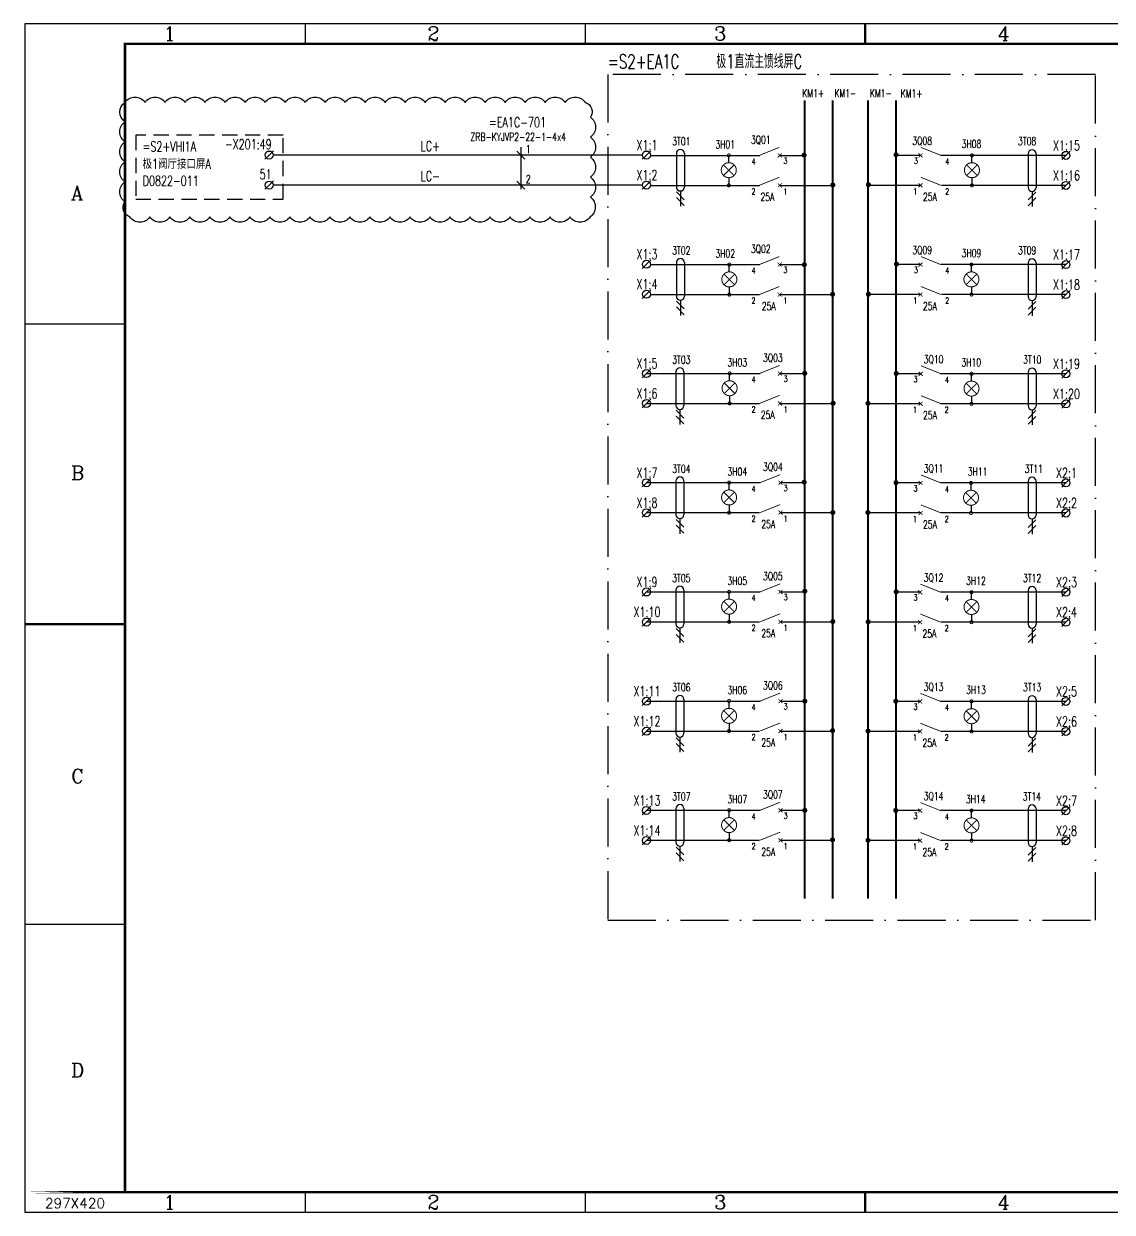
# Model space of a CAD drawing. Header units: millimetres. Extents: x 0 to 420, y 0 to 297.
# Drawn here: x -0.3 to 271.7, y 0 to 297 of the extents above; entities that cross this region are included whole.
import ezdxf
from ezdxf.enums import TextEntityAlignment as Align

# ---------------------------------------------------------------- set-up
doc = ezdxf.new("R2010")
doc.units = ezdxf.units.MM
doc.linetypes.add('ACAD_ISO10W100', pattern=[18, 12, -3, 0, -3])
doc.linetypes.add('DASHED', pattern=[19.05, 12.7, -6.35])
doc.layers.add('GPDRAW', color=1, linetype='Continuous')
doc.styles.add('ECL', font='SIMFANG_2312.TTF', dxfattribs={"width": 0.7, "height": 3})
doc.styles.add('elec', font='simplex.shx', dxfattribs={"width": 0.7, "bigfont": 'hztxta.shx'})
doc.styles.add('GPDRAW', font='txt.shx', dxfattribs={"height": 2.5, "bigfont": 'hzfs.shx'})
doc.styles.add('ROMANC', font='romanc')
doc.styles.add('ROMAND', font='romans.shx', dxfattribs={"width": 0.8, "bigfont": 'hzfs.shx'})
doc.styles.get("Standard").update_dxf_attribs({"font": 'romans.shx', "bigfont": 'hzdx1.shx'})

# ---------------------------------------------------------------- blocks, each defined once
blk = doc.blocks.new('A$C26A805F6')
at = {"const_width": 0.2, "elevation": -1}
for points in [[(0.07, 1.07), (1.07, 0.07)], [(1.07, 1.07), (0.07, 0.07)]]:
    blk.add_lwpolyline(points, dxfattribs=at)
blk = doc.blocks.new('H1')
at = {"const_width": 0.25}
blk.add_lwpolyline([(-1.875, 0, 1), (1.875, 0, 1)], format="xyb", close=True, dxfattribs=at)
for points in [[(1.25, 1.25), (-1.25, -1.25)], [(-1.25, 1.25), (1.25, -1.25)]]:
    blk.add_lwpolyline(points, dxfattribs=at)
blk = doc.blocks.new('A$C56697011')
at = {"const_width": 0.625, "elevation": -1}
blk.add_lwpolyline([(0.31, 0.63, 1), (0.94, 0.63, 1)], format="xyb", close=True, dxfattribs=at)
blk = doc.blocks.new('*U14', base_point=(164.12, 264.34))
at = {"linetype": 'ACAD_ISO10W100'}
blk.add_lwpolyline([(164.12, 264.34), (164.12, 52.93), (285.94, 52.93), (285.94, 264.34)], close=True, dxfattribs=at)
at = {"style": 'elec', "width": 0.7}
for tag, p in [('EquCode', (164.12, 265.84)), ('EquDesCode', (164.12, 265.84)), ('DDCode', (214.12, 265.84)), ('EquName', (214.12, 265.84)), ('EquPlace', (214.12, 265.84))]:
    blk.add_attdef(tag, p, '', height=3.5, dxfattribs=at)
blk = doc.blocks.new('tmInLR')
at = {"color": 0}
for q in [(1.06, 1.06), (-1.06, -1.06)]:
    blk.add_line((0, 0), q, dxfattribs=at)
blk.add_circle((0, 0), 1, dxfattribs=at)
at = {"color": 0, "style": 'elec', "width": 0.7}
blk.add_text('1.5', height=0.000667, dxfattribs=at).set_placement((0.71, 0.71))
at = {"color": 0, "style": 'elec', "width": 0.7, "flags": 1}
for tag, p in [('DESC', (0.07, 4.37)), ('TERNO', (0.13, 1.25))]:
    blk.add_attdef(tag, text='', height=2.5, dxfattribs=at).set_placement(p, align=Align.CENTER)
at = {"color": 0, "style": 'elec', "width": 0.7}
blk.add_attdef('NO', text='', height=2.5, dxfattribs=at).set_placement((0.13, 1.25), align=Align.CENTER)
blk = doc.blocks.new('*U51')
at = {"color": 7, "linetype": 'DASHED', "ltscale": 0.3}
blk.add_lwpolyline([(0, 0), (0, -16), (36.84, -16), (36.84, 0), (0, 0)], dxfattribs=at)
at = {"color": 7, "style": 'elec', "width": 0.7}
for tag, p in [('EQUCODE', (1.73, -4.11)), ('EQUNAME', (1.73, -8.46)), ('DWGNO0', (1.73, -12.7))]:
    blk.add_attdef(tag, p, '', height=2.5, dxfattribs=at)
blk = doc.blocks.new('*U52', base_point=(154.32, 256.7))
blk.add_lwpolyline([(154.32, 256.7), (154.32, 256.7), (154.32, 256.7), (62.03, 256.7)])
at = {"style": 'elec', "width": 0.7}
for tag, p in [('WireSerial', (32.7, 257.7)), ('WireDescription', (65.7, 257.7)), ('ToOtherEqu', (89.7, 257.7)), ('IsDesignWire', (107.7, 257.7)), ('LoopCode', (105.7, 257.7)), ('InOut', (107.7, 257.7))]:
    blk.add_attdef(tag, text='', height=2.5, dxfattribs=at).set_placement(p, align=Align.RIGHT)
blk = doc.blocks.new('*U53', base_point=(154.32, 264.2))
blk.add_lwpolyline([(154.32, 264.2), (154.32, 264.2), (154.32, 264.2), (62.03, 264.2)])
at = {"style": 'elec', "width": 0.7}
for tag, p in [('WireSerial', (32.7, 265.2)), ('WireDescription', (65.7, 265.2)), ('ToOtherEqu', (89.7, 265.2)), ('IsDesignWire', (107.7, 265.2)), ('LoopCode', (105.7, 265.2)), ('InOut', (107.7, 265.2))]:
    blk.add_attdef(tag, text='', height=2.5, dxfattribs=at).set_placement(p, align=Align.RIGHT)
blk = doc.blocks.new('*U54')
at = {"color": 7}
blk.add_line((-1, 1), (1, -1), dxfattribs=at)
blk = doc.blocks.new('*U55')
at = {"color": 7}
blk.add_line((0, 2), (0, -8.5), dxfattribs=at)
for p in [(0, 0), (0, -7.5)]:
    blk.add_blockref('*U54', p, dxfattribs=at)
at = {"color": 7, "style": 'elec', "width": 0.7}
for tag, height, p in [('WIRECODE', 2.5, (-0.84, 6.92)), ('WIRETYPE', 2, (-0.67, 3.53))]:
    blk.add_attdef(tag, text='', height=height, dxfattribs=at).set_placement(p, align=Align.CENTER)
for tag, p in [('WIRENO1', (1.24, 0.49)), ('WIRENO2', (1.24, -7.02))]:
    blk.add_attdef(tag, p, '', height=2, dxfattribs=at)
blk = doc.blocks.new('tmL')
at = {"color": 0}
for q in [(1.06, 1.06), (-1.06, -1.06)]:
    blk.add_line((0, 0), q, dxfattribs=at)
blk.add_circle((0, 0), 1, dxfattribs=at)
at = {"color": 0, "style": 'elec', "width": 0.7}
blk.add_text('1.5', height=0.000667, dxfattribs=at).set_placement((0.71, 0.71))
blk.add_attdef('ObjTerm.Name', text='', height=2.5, dxfattribs=at).set_placement((0.64, 1.44), align=Align.RIGHT)
at = {"color": 0, "style": 'elec', "width": 0.7, "flags": 1}
blk.add_attdef('TERNO', text='', height=2.5, dxfattribs=at).set_placement((0.64, 1.44), align=Align.RIGHT)
at = {"color": 0, "style": 'elec', "width": 0.7}
blk.add_attdef('ObjFile.DwgNo', text='', height=2.5, dxfattribs=at).set_placement((-1.73, -0.73), align=Align.BOTTOM_RIGHT)
blk = doc.blocks.new('XXDAFRAM-CH-HENG-A3')
at = {"color": 1}
for p, q in [((70, 297), (70, 292)), ((140, 297), (140, 292)), ((0, 222), (25, 222)), ((0, 72), (25, 72)), ((70, 5), (70, 0)), ((140, 5), (140, 0))]:
    blk.add_line(p, q, dxfattribs=at)
at = {"color": 1, "lineweight": 50}
for p, q in [((210, 297), (210, 292)), ((0, 147), (25, 147)), ((210, 5), (210, 0))]:
    blk.add_line(p, q, dxfattribs=at)
at = {"color": 1}
blk.add_lwpolyline([(0, 0), (420, 0), (420, 297), (0, 297)], close=True, dxfattribs=at)
at = {"color": 1, "const_width": 0.6}
for points in [[(25, 5), (415, 5), (415, 292), (25, 292)], [(0, 5), (25, 5), (25, 5), (0, 5)]]:
    blk.add_lwpolyline(points, close=True, dxfattribs=at)
at = {"color": 1, "style": 'ROMANC'}
for s, p in [('1', (36.13, 292.79)), ('2', (102.08, 292.79)), ('3', (173.76, 292.79)), ('4', (244.59, 292.79)), ('1', (36.13, 0.79)), ('2', (102.08, 0.79)), ('3', (173.76, 0.79)), ('4', (244.59, 0.79))]:
    blk.add_text(s, height=3.5, dxfattribs=at).set_placement(p, align=Align.CENTER)
for s, p in [('A', (11.51, 252.97)), ('B', (11.51, 183)), ('C', (11.51, 107.22)), ('D', (11.51, 33.72))]:
    blk.add_text(s, height=3.5, dxfattribs=at).set_placement(p)
at = {"linetype": 'Continuous', "style": 'ECL', "width": 0.7}
for tag, height, p in [('DESIGNSTATUS', 2.8, (407.01, 52.29)), ('ENDESIGNSTATUS', 2.8, (407.01, 47.38)), ('V', 2.8, (378.31, 42.42)), ('O', 2.8, (382.62, 42.42)), ('N', 2.8, (386.94, 42.42)), ('L', 2.8, (391.26, 42.42)), ('D', 2.8, (399.89, 42.42)), ('W', 2.8, (404.21, 42.42)), ('G', 2.8, (408.52, 42.42)), ('VEREN40', 2.8, (412.84, 42.42)), ('DWGNAME1', 3, (372.02, 30.89)), ('DWGENAME1', 3, (371.83, 27.23)), ('DWGNAME', 3, (371.83, 27.15)), ('DWGNAME2', 3, (371.83, 23.32)), ('DWGENAME', 3, (371.83, 23.3)), ('DWGENAME2', 3, (372.06, 19.64)), ('DWGNO', 3, (370.72, 8.72)), ('VEREN40', 3, (411.22, 8.72))]:
    blk.add_attdef(tag, text='', height=height, dxfattribs=at).set_placement(p, align=Align.MIDDLE)
at = {"style": 'ECL', "width": 0.7, "flags": 1}
for p in [(321.47, 31.79), (321.47, 26.19), (321.47, 20.59), (321.47, 14.99)]:
    blk.add_attdef('DATE', text='', height=3, dxfattribs=at).set_placement(p, align=Align.MIDDLE)
for tag, p in [('SJ1', (299.89, 28.99)), ('JH', (299.89, 23.39)), ('SH1', (299.89, 17.79)), ('PZ', (299.89, 12.19)), ('BL', (299.89, 5))]:
    blk.add_attdef(tag, p, '', height=3, dxfattribs=at)
at = {"layer": 'GPDRAW', "color": 1, "linetype": 'Continuous', "style": 'GPDRAW'}
blk.add_text('297X420', height=2.5, dxfattribs=at).set_placement((5, 1))

msp = doc.modelspace()

# ---------------------------------------------------------------- linework, layer by layer
for p, q in [((162.79, 264.61, -2), (162.79, 256.21, -2)), ((164.79, 264.61, -2), (164.79, 256.21, -2)), ((250.69, 264.53, -2), (250.69, 256.12, -2)), ((252.69, 264.53, -2), (252.69, 256.12, -2)), ((156.32, 264.12, -4), (183.68, 264.12, -4)), ((156.32, 264.12, -4), (183.68, 264.12, -4)), ((175.9, 262.41, -2), (175.9, 264.12, -4)), ((188.68, 264.12, -4), (194.77, 264.12, -4)), ((223.89, 264.12, -4), (217.81, 264.12, -4)), ((260.16, 264.12, -4), (228.89, 264.12, -4)), ((260.16, 264.12, -4), (229.02, 264.12, -4)), ((236.67, 262.41, -2), (236.67, 264.12, -4)), ((175.9, 258.41, -2), (175.9, 256.62, -4)), ((236.67, 258.41, -2), (236.67, 256.62, -4)), ((156.32, 256.62, -4), (183.55, 256.62, -4)), ((156.32, 256.62, -4), (174.05, 256.62, -4)), ((188.62, 256.62, -4), (201.77, 256.62, -4)), ((223.95, 256.62, -4), (210.81, 256.62, -4)), ((260.16, 256.62, -4), (229.02, 256.62, -4)), ((260.16, 256.62, -4), (238.52, 256.62, -4)), ((164.77, 253.04, -2), (162.8, 255, -2)), ((164.77, 251.59, -2), (162.8, 253.56, -2)), ((163.79, 255.21, -2), (163.79, 251.42, -2)), ((250.71, 252.96, -2), (252.67, 254.92, -2)), ((250.71, 251.51, -2), (252.67, 253.47, -2)), ((251.69, 255.12, -2), (251.69, 251.34, -2)), ((156.32, 236.83, -4), (183.55, 236.83, -4)), ((156.32, 236.83, -4), (183.68, 236.83, -4)), ((162.79, 237.32, -2), (162.79, 228.91, -2)), ((164.79, 237.32, -2), (164.79, 228.91, -2)), ((176.03, 235.12, -2), (176.03, 236.83, -4)), ((188.68, 236.83, -4), (194.77, 236.83, -4)), ((223.89, 236.83, -4), (217.81, 236.83, -4)), ((260.16, 236.83, -4), (228.89, 236.83, -4)), ((260.16, 236.83, -4), (229.02, 236.83, -4)), ((236.54, 235.12, -2), (236.54, 236.83, -4)), ((250.69, 237.24, -2), (250.69, 228.83, -2)), ((252.69, 237.24, -2), (252.69, 228.83, -2)), ((156.32, 229.33, -4), (183.55, 229.33, -4)), ((156.32, 229.33, -4), (174.05, 229.33, -4)), ((176.03, 231.12, -2), (176.03, 229.33, -4)), ((188.62, 229.33, -4), (201.77, 229.33, -4)), ((223.95, 229.33, -4), (210.81, 229.33, -4)), ((260.16, 229.33, -4), (229.02, 229.33, -4)), ((236.54, 231.12, -2), (236.54, 229.33, -4)), ((260.16, 229.33, -4), (238.52, 229.33, -4)), ((164.77, 225.75, -2), (162.8, 227.71, -2)), ((164.77, 224.3, -2), (162.8, 226.27, -2)), ((163.79, 227.91, -2), (163.79, 224.13, -2)), ((250.71, 225.67, -2), (252.67, 227.63, -2)), ((250.71, 224.22, -2), (252.67, 226.18, -2)), ((251.69, 227.83, -2), (251.69, 224.05, -2)), ((155.35, 209.62, -4), (183.61, 209.62, -4)), ((155.35, 209.62, -4), (183.74, 209.62, -4)), ((162.69, 210.03, -2), (162.69, 201.62, -2)), ((164.69, 210.03, -2), (164.69, 201.62, -2)), ((176.1, 207.92, -2), (176.1, 209.62, -4)), ((188.74, 209.62, -4), (194.83, 209.62, -4)), ((223.78, 209.54, -4), (217.69, 209.54, -4)), ((260.16, 209.54, -4), (228.78, 209.54, -4)), ((260.16, 209.54, -4), (228.91, 209.54, -4)), ((236.56, 207.83, -2), (236.56, 209.54, -4)), ((250.69, 209.95, -2), (250.69, 201.54, -2)), ((252.69, 209.95, -2), (252.69, 201.54, -2)), ((155.35, 202.12, -4), (183.61, 202.12, -4)), ((155.35, 202.12, -4), (174.11, 202.12, -4)), ((176.1, 203.92, -2), (176.1, 202.12, -4)), ((188.68, 202.12, -4), (201.83, 202.12, -4)), ((223.84, 202.04, -4), (210.69, 202.04, -4)), ((260.16, 202.04, -4), (228.91, 202.04, -4)), ((236.56, 203.83, -2), (236.56, 202.04, -4)), ((260.16, 202.04, -4), (238.41, 202.04, -4)), ((164.67, 198.46, -2), (162.71, 200.42, -2)), ((163.69, 200.62, -2), (163.69, 196.84, -2)), ((250.71, 198.38, -2), (252.67, 200.34, -2)), ((251.69, 200.54, -2), (251.69, 196.76, -2)), ((164.67, 197.01, -2), (162.71, 198.97, -2)), ((250.71, 196.93, -2), (252.67, 198.89, -2)), ((155.35, 182.33, -4), (183.61, 182.33, -4)), ((155.35, 182.33, -4), (183.74, 182.33, -4)), ((162.69, 182.74, -2), (162.69, 174.33, -2)), ((164.69, 182.74, -2), (164.69, 174.33, -2)), ((175.97, 180.63, -2), (175.97, 182.33, -4)), ((188.74, 182.33, -4), (194.83, 182.33, -4)), ((223.78, 182.25, -4), (217.69, 182.25, -4)), ((260.16, 182.25, -4), (228.78, 182.25, -4)), ((260.16, 182.25, -4), (228.91, 182.25, -4)), ((236.43, 180.54, -2), (236.43, 182.25, -4)), ((250.69, 182.66, -2), (250.69, 174.25, -2)), ((252.69, 182.66, -2), (252.69, 174.25, -2)), ((175.97, 176.63, -2), (175.97, 174.83, -4)), ((236.43, 176.54, -2), (236.43, 174.75, -4)), ((155.35, 174.83, -4), (183.61, 174.83, -4)), ((155.35, 174.83, -4), (174.11, 174.83, -4)), ((164.67, 171.17, -2), (162.71, 173.13, -2)), ((163.69, 173.33, -2), (163.69, 169.55, -2)), ((188.68, 174.83, -4), (201.83, 174.83, -4)), ((223.84, 174.75, -4), (210.69, 174.75, -4)), ((260.16, 174.75, -4), (228.91, 174.75, -4)), ((260.16, 174.75, -4), (238.41, 174.75, -4)), ((250.71, 171.08, -2), (252.67, 173.05, -2)), ((251.69, 173.25, -2), (251.69, 169.47, -2)), ((164.67, 169.72, -2), (162.71, 171.68, -2)), ((250.71, 169.64, -2), (252.67, 171.6, -2)), ((155.35, 155.04, -4), (183.61, 155.04, -4)), ((155.35, 155.04, -4), (183.74, 155.04, -4)), ((162.69, 155.45, -2), (162.69, 147.04, -2)), ((164.69, 155.45, -2), (164.69, 147.04, -2)), ((175.97, 153.34, -2), (175.97, 155.04, -4)), ((188.74, 155.04, -4), (194.83, 155.04, -4)), ((223.78, 154.96, -4), (217.69, 154.96, -4)), ((260.16, 154.96, -4), (228.78, 154.96, -4)), ((260.16, 154.96, -4), (228.91, 154.96, -4)), ((236.56, 153.25, -2), (236.56, 154.96, -4)), ((250.69, 155.37, -2), (250.69, 146.96, -2)), ((252.69, 155.37, -2), (252.69, 146.96, -2)), ((175.97, 149.34, -2), (175.97, 147.54, -4)), ((236.56, 149.25, -2), (236.56, 147.46, -4)), ((155.35, 147.54, -4), (183.61, 147.54, -4)), ((155.35, 147.54, -4), (174.11, 147.54, -4)), ((164.67, 143.88, -2), (162.71, 145.84, -2)), ((163.69, 146.04, -2), (163.69, 142.26, -2)), ((188.68, 147.54, -4), (201.83, 147.54, -4)), ((223.84, 147.46, -4), (210.69, 147.46, -4)), ((260.16, 147.46, -4), (228.91, 147.46, -4)), ((260.16, 147.46, -4), (238.41, 147.46, -4)), ((250.71, 143.79, -2), (252.67, 145.76, -2)), ((251.69, 145.96, -2), (251.69, 142.17, -2)), ((164.67, 142.43, -2), (162.71, 144.39, -2)), ((250.71, 142.35, -2), (252.67, 144.31, -2)), ((155.35, 127.75, -4), (183.61, 127.75, -4)), ((155.35, 127.75, -4), (183.74, 127.75, -4)), ((162.69, 128.16, -2), (162.69, 119.75, -2)), ((164.69, 128.16, -2), (164.69, 119.75, -2)), ((175.97, 126.05, -2), (175.97, 127.75, -4)), ((188.74, 127.75, -4), (194.83, 127.75, -4)), ((250.69, 128.08, -2), (250.69, 119.67, -2)), ((252.69, 128.08, -2), (252.69, 119.67, -2)), ((223.78, 127.67, -4), (217.69, 127.67, -4)), ((260.16, 127.67, -4), (228.78, 127.67, -4)), ((260.16, 127.67, -4), (228.91, 127.67, -4)), ((236.56, 125.96, -2), (236.56, 127.67, -4)), ((175.97, 122.05, -2), (175.97, 120.25, -4)), ((236.56, 121.96, -2), (236.56, 120.17, -4)), ((155.35, 120.25, -4), (183.61, 120.25, -4)), ((155.35, 120.25, -4), (174.11, 120.25, -4)), ((188.68, 120.25, -4), (201.83, 120.25, -4)), ((223.84, 120.17, -4), (210.69, 120.17, -4)), ((260.16, 120.17, -4), (228.91, 120.17, -4)), ((260.16, 120.17, -4), (238.41, 120.17, -4)), ((164.67, 116.59, -2), (162.71, 118.55, -2)), ((164.67, 115.14, -2), (162.71, 117.1, -2)), ((163.69, 118.75, -2), (163.69, 114.97, -2)), ((250.71, 116.5, -2), (252.67, 118.47, -2)), ((250.71, 115.06, -2), (252.67, 117.02, -2)), ((251.69, 118.67, -2), (251.69, 114.88, -2)), ((155.35, 100.46, -4), (183.61, 100.46, -4)), ((155.35, 100.46, -4), (183.74, 100.46, -4)), ((162.69, 100.87, -2), (162.69, 92.46, -2)), ((164.69, 100.87, -2), (164.69, 92.46, -2)), ((175.97, 98.75, -2), (175.97, 100.46, -4)), ((188.74, 100.46, -4), (194.83, 100.46, -4)), ((223.78, 100.38, -4), (217.69, 100.38, -4)), ((260.16, 100.38, -4), (228.78, 100.38, -4)), ((260.16, 100.38, -4), (228.91, 100.38, -4)), ((236.56, 98.67, -2), (236.56, 100.38, -4)), ((250.69, 100.79, -2), (250.69, 92.38, -2)), ((252.69, 100.79, -2), (252.69, 92.38, -2)), ((155.35, 92.96, -4), (183.61, 92.96, -4)), ((155.35, 92.96, -4), (174.11, 92.96, -4)), ((175.97, 94.75, -2), (175.97, 92.96, -4)), ((188.68, 92.96, -4), (201.83, 92.96, -4)), ((223.84, 92.88, -4), (210.69, 92.88, -4)), ((260.16, 92.88, -4), (228.91, 92.88, -4)), ((236.56, 94.67, -2), (236.56, 92.88, -4)), ((260.16, 92.88, -4), (238.41, 92.88, -4)), ((164.67, 89.3, -2), (162.71, 91.26, -2)), ((164.67, 87.85, -2), (162.71, 89.81, -2)), ((163.69, 91.46, -2), (163.69, 87.68, -2)), ((250.71, 89.21, -2), (252.67, 91.18, -2)), ((250.71, 87.77, -2), (252.67, 89.73, -2)), ((251.69, 91.38, -2), (251.69, 87.59, -2))]:
    msp.add_line(p, q)
at = {"color": 6}
msp.add_lwpolyline([(25, 277.35, -0.520567), (30, 277.35, -0.520567), (35, 277.35, -0.520567), (40, 277.35, -0.520567), (45, 277.35, -0.520567), (50, 277.35, -0.520567), (55, 277.35, -0.520567), (60, 277.35, -0.520567), (65, 277.35, -0.520567), (70, 277.35, -0.520567), (75, 277.35, -0.520567), (80, 277.35, -0.520567), (85, 277.35, -0.520567), (90, 277.35, -0.520567), (95, 277.35, -0.520567), (100, 277.35, -0.520567), (105, 277.35, -0.520567), (110, 277.35, -0.520567), (115, 277.35, -0.520567), (120, 277.35, -0.520567), (125, 277.35, -0.520567), (130, 277.35, -0.520567), (135, 277.35, -0.520567), (140, 277.35, -0.520567), (141.3, 273.65, -0.520567), (141.3, 268.65, -0.520567), (141.3, 263.65, -0.520567), (141.3, 258.65, -0.520567), (141.3, 253.65, -0.520567), (141.22, 248.73, -0.520567), (136.22, 248.73, -0.520567), (131.22, 248.73, -0.520567), (126.22, 248.73, -0.520567), (121.22, 248.73, -0.520567), (116.22, 248.73, -0.520567), (111.22, 248.73, -0.520567), (106.22, 248.73, -0.520567), (101.22, 248.73, -0.520567), (96.22, 248.73, -0.520567), (91.22, 248.73, -0.520567), (86.22, 248.73, -0.520567), (81.22, 248.73, -0.520567), (76.22, 248.73, -0.520567), (71.22, 248.73, -0.520567), (66.22, 248.73, -0.520567), (61.22, 248.73, -0.520567), (56.22, 248.73, -0.520567), (51.22, 248.73, -0.520567), (46.22, 248.73, -0.520567), (41.22, 248.73, -0.520567), (36.22, 248.73, -0.520567), (31.22, 248.73, -0.520567), (26.22, 248.73, -0.520567), (25, 252.51, -0.520567), (25, 257.51, -0.520567), (25, 262.51, -0.520567), (25, 267.51, -0.520567), (25, 272.51, -0.520567)], format="xyb", close=True, dxfattribs=at)
at = {"elevation": -4}
for points, const_width in [([(194.83, 277.89), (194.83, 78.35)], 0.5), ([(201.83, 277.89), (201.83, 78.35)], 0.5), ([(210.69, 277.89), (210.69, 78.35)], 0.5), ([(217.69, 277.89), (217.69, 78.35)], 0.5), ([(188.55, 266.12), (183.55, 264.12)], 0.2), ([(223.89, 266.12), (228.89, 264.12)], 0.2), ([(188.55, 258.64), (183.55, 256.64)], 0.2), ([(223.89, 258.64), (228.89, 256.64)], 0.2), ([(188.55, 238.83), (183.55, 236.83)], 0.2), ([(223.89, 238.83), (228.89, 236.83)], 0.2), ([(188.55, 231.33), (183.55, 229.33)], 0.2), ([(223.89, 231.35), (228.89, 229.35)], 0.2), ([(188.61, 211.62), (183.61, 209.62)], 0.2), ([(223.91, 211.54), (228.91, 209.54)], 0.2), ([(188.61, 204.14), (183.61, 202.14)], 0.2), ([(223.91, 204.06), (228.91, 202.06)], 0.2), ([(188.74, 184.33), (183.74, 182.33)], 0.2), ([(223.91, 184.25), (228.91, 182.25)], 0.2), ([(188.74, 176.85), (183.74, 174.85)], 0.2), ([(223.91, 176.77), (228.91, 174.77)], 0.2), ([(188.74, 157.04), (183.74, 155.04)], 0.2), ([(223.78, 156.96), (228.78, 154.96)], 0.2), ([(188.74, 149.56), (183.74, 147.56)], 0.2), ([(223.78, 149.48), (228.78, 147.48)], 0.2), ([(188.74, 129.75), (183.74, 127.75)], 0.2), ([(223.78, 129.67), (228.78, 127.67)], 0.2), ([(188.74, 122.27), (183.74, 120.27)], 0.2), ([(223.78, 122.19), (228.78, 120.19)], 0.2), ([(188.74, 102.46), (183.74, 100.46)], 0.2), ([(223.78, 102.38), (228.78, 100.38)], 0.2), ([(188.74, 94.98), (183.74, 92.98)], 0.2), ([(223.78, 94.9), (228.78, 92.9)], 0.2)]:
    msp.add_lwpolyline(points, dxfattribs=dict(at, const_width=const_width))
at = {"const_width": 0.25, "elevation": -2}
for points in [[(175.9, 264.49, 1), (175.9, 263.74, 1)], [(236.67, 264.49, -1), (236.67, 263.74, -1)], [(175.9, 256.99, 1), (175.9, 256.24, 1)], [(236.67, 256.99, -1), (236.67, 256.24, -1)], [(176.03, 237.2, 1), (176.03, 236.45, 1)], [(236.54, 237.2, -1), (236.54, 236.45, -1)], [(176.03, 229.7, 1), (176.03, 228.95, 1)], [(236.54, 229.7, -1), (236.54, 228.95, -1)], [(176.1, 210, 1), (176.1, 209.25, 1)], [(236.56, 209.91, -1), (236.56, 209.16, -1)], [(176.1, 202.5, 1), (176.1, 201.75, 1)], [(236.56, 202.41, -1), (236.56, 201.66, -1)], [(175.97, 182.71, 1), (175.97, 181.96, 1)], [(236.43, 182.62, -1), (236.43, 181.87, -1)], [(175.97, 175.21, 1), (175.97, 174.46, 1)], [(236.43, 175.12, -1), (236.43, 174.37, -1)], [(175.97, 155.42, 1), (175.97, 154.67, 1)], [(236.56, 155.33, -1), (236.56, 154.58, -1)], [(175.97, 147.92, 1), (175.97, 147.17, 1)], [(236.56, 147.83, -1), (236.56, 147.08, -1)], [(175.97, 128.13, 1), (175.97, 127.38, 1)], [(236.56, 128.04, -1), (236.56, 127.29, -1)], [(175.97, 120.63, 1), (175.97, 119.88, 1)], [(236.56, 120.54, -1), (236.56, 119.79, -1)], [(175.97, 100.84, 1), (175.97, 100.09, 1)], [(236.56, 100.75, -1), (236.56, 100, -1)], [(175.97, 93.34, 1), (175.97, 92.59, 1)], [(236.56, 93.25, -1), (236.56, 92.5, -1)]]:
    msp.add_lwpolyline(points, format="xyb", close=True, dxfattribs=at)
for centre, start, end in [((163.79, 264.61, -2), 0, 180), ((251.69, 264.53, -2), 0, 180), ((163.79, 256.21, -2), 180, 0), ((251.69, 256.12, -2), 180, 0), ((163.79, 237.32, -2), 0, 180), ((251.69, 237.24, -2), 0, 180), ((163.79, 228.91, -2), 180, 0), ((251.69, 228.83, -2), 180, 0), ((163.69, 210.03, -2), 0, 180), ((251.69, 209.95, -2), 0, 180), ((163.69, 201.62, -2), 180, 0), ((251.69, 201.54, -2), 180, 0), ((163.69, 182.74, -2), 0, 180), ((251.69, 182.66, -2), 0, 180), ((163.69, 174.33, -2), 180, 0), ((251.69, 174.25, -2), 180, 0), ((163.69, 155.45, -2), 0, 180), ((251.69, 155.37, -2), 0, 180), ((163.69, 147.04, -2), 180, 0), ((251.69, 146.96, -2), 180, 0), ((163.69, 128.16, -2), 0, 180), ((251.69, 128.08, -2), 0, 180), ((163.69, 119.75, -2), 180, 0), ((251.69, 119.67, -2), 180, 0), ((163.69, 100.87, -2), 0, 180), ((251.69, 100.79, -2), 0, 180), ((163.69, 92.46, -2), 180, 0), ((251.69, 92.38, -2), 180, 0)]:
    msp.add_arc(centre, 1, start, end)

# ---------------------------------------------------------------- block references
msp.add_blockref('XXDAFRAM-CH-HENG-A3', (0, 0))
ref = msp.add_blockref('*U14', (145.7, 284.36))
ref.add_attrib('EquCode', '=S2+EA1C', (145.7, 285.86), dxfattribs={"height": 3.5, "style": 'elec', "width": 0.7})
ref.add_attrib('EquName', '极1直流主馈线屏C', (172.8, 285.86), dxfattribs={"height": 3.5, "style": 'elec', "width": 0.7})
at = {"color": 7}
for name, p, values in [('*U55', (123.94, 264.2), {'WIRECODE': '=EA1C-701', 'WIRETYPE': 'ZRB-KYJVP2-22-1-4x4', 'WIRENO1': '1', 'WIRENO2': '2'}), ('*U51', (27.68, 269.2), {'EQUCODE': '=S2+VHI1A', 'EQUNAME': '极1阀厅接口屏A', 'DWGNO0': 'D0822-011'})]:
    msp.add_blockref(name, p, dxfattribs=at).add_auto_attribs(values)
for name, p, values in [('tmL', (61.03, 264.2), {'ObjTerm.Name': '-X201:49'}), ('tmInLR', (155.32, 264.2), {'NO': 'X1:1'}), ('tmInLR', (260.16, 264.12), {'NO': 'X1:15'}), ('tmInLR', (155.32, 256.7), {'NO': 'X1:2'}), ('tmInLR', (260.16, 256.61), {'NO': 'X1:16'}), ('tmInLR', (155.32, 236.9), {'NO': 'X1:3'}), ('tmInLR', (260.16, 236.82), {'NO': 'X1:17'}), ('tmInLR', (155.32, 229.4), {'NO': 'X1:4'}), ('tmInLR', (260.16, 229.31), {'NO': 'X1:18'}), ('tmInLR', (155.32, 209.6), {'NO': 'X1:5'}), ('tmInLR', (260.16, 209.52), {'NO': 'X1:19'}), ('tmInLR', (155.32, 202.1), {'NO': 'X1:6'}), ('tmInLR', (260.16, 202.01), {'NO': 'X1:20'}), ('tmInLR', (155.32, 182.3), {'NO': 'X1:7'}), ('tmInLR', (260.16, 182.25), {'NO': 'X2:1'}), ('tmInLR', (155.32, 174.8), {'NO': 'X1:8'}), ('tmInLR', (260.16, 174.74), {'NO': 'X2:2'}), ('tmInLR', (155.32, 155), {'NO': 'X1:9'}), ('tmInLR', (260.16, 154.95), {'NO': 'X2:3'}), ('tmInLR', (155.32, 147.5), {'NO': 'X1:10'}), ('tmInLR', (260.16, 147.44), {'NO': 'X2:4'}), ('tmInLR', (155.32, 127.7), {'NO': 'X1:11'}), ('tmInLR', (260.16, 127.65), {'NO': 'X2:5'}), ('tmInLR', (155.32, 120.2), {'NO': 'X1:12'}), ('tmInLR', (260.16, 120.14), {'NO': 'X2:6'}), ('tmInLR', (155.32, 100.4), {'NO': 'X1:13'}), ('tmInLR', (260.16, 100.35), {'NO': 'X2:7'}), ('tmInLR', (155.32, 92.9), {'NO': 'X1:14'}), ('tmInLR', (260.16, 92.84), {'NO': 'X2:8'})]:
    msp.add_blockref(name, p).add_auto_attribs(values)
ref = msp.add_blockref('*U53', (154.32, 264.2))
ref.add_attrib('WireDescription', 'LC+', dxfattribs={"height": 2.5, "style": 'elec', "width": 0.7}).set_placement((103.7, 265.2), align=Align.RIGHT)
at = {"rotation": 270}
for name, p in [('A$C26A805F6', (188.05, 264.67, -3)), ('A$C56697011', (194.1, 264.82, -3)), ('H1', (175.9, 260.41, -2)), ('A$C26A805F6', (188.05, 257.19, -3)), ('A$C56697011', (201.27, 257.34, -3)), ('H1', (176.03, 233.12, -2)), ('A$C26A805F6', (188.05, 237.38, -3)), ('A$C56697011', (194.15, 237.4, -3)), ('A$C26A805F6', (188.05, 229.88, -3)), ('A$C56697011', (201.22, 230.04, -3)), ('H1', (176.1, 205.92, -2)), ('A$C26A805F6', (188.11, 210.17, -3)), ('A$C56697011', (194.25, 210.29, -3)), ('A$C26A805F6', (188.11, 202.69, -3)), ('A$C56697011', (201.33, 202.8, -3)), ('A$C26A805F6', (188.24, 182.88, -3)), ('A$C56697011', (194.12, 183.06, -3)), ('H1', (175.97, 178.63, -2)), ('A$C26A805F6', (188.24, 175.4, -3)), ('A$C56697011', (201.27, 175.51, -3)), ('A$C26A805F6', (188.24, 155.59, -3)), ('A$C56697011', (194.27, 155.82, -3)), ('H1', (175.97, 151.34, -2)), ('A$C26A805F6', (188.24, 148.11, -3)), ('A$C56697011', (201.27, 148.24, -3)), ('A$C26A805F6', (188.24, 128.3, -3)), ('A$C56697011', (194.27, 128.35, -3)), ('H1', (175.97, 124.05, -2)), ('A$C26A805F6', (188.24, 120.82, -3)), ('A$C56697011', (201.21, 120.98, -3)), ('A$C26A805F6', (188.24, 101.01, -3)), ('A$C56697011', (194.27, 101.06, -3)), ('H1', (175.97, 96.75, -2)), ('A$C26A805F6', (188.24, 93.53, -3)), ('A$C56697011', (201.21, 93.69, -3))]:
    msp.add_blockref(name, p, dxfattribs=at)
at = {"xscale": -1, "rotation": 90}
for name, p in [('A$C56697011', (218.32, 264.89, -3)), ('A$C26A805F6', (224.39, 264.67, -3)), ('H1', (236.67, 260.41, -2)), ('A$C56697011', (211.43, 257.42, -3)), ('A$C26A805F6', (224.39, 257.19, -3)), ('A$C56697011', (218.43, 237.57, -3)), ('A$C26A805F6', (224.39, 237.38, -3)), ('H1', (236.54, 233.12, -2)), ('A$C56697011', (211.42, 230.04, -3)), ('A$C26A805F6', (224.39, 229.9, -3)), ('A$C56697011', (218.38, 210.23, -3)), ('A$C26A805F6', (224.41, 210.09, -3)), ('H1', (236.56, 205.83, -2)), ('A$C56697011', (211.31, 202.77, -3)), ('A$C26A805F6', (224.41, 202.61, -3)), ('A$C56697011', (218.33, 182.95, -3)), ('A$C26A805F6', (224.41, 182.8, -3)), ('H1', (236.43, 178.54, -2)), ('A$C56697011', (211.29, 175.5, -3)), ('A$C26A805F6', (224.41, 175.32, -3)), ('A$C56697011', (218.37, 155.68, -3)), ('A$C26A805F6', (224.28, 155.51, -3)), ('H1', (236.56, 151.25, -2)), ('A$C56697011', (211.37, 148.18, -3)), ('A$C26A805F6', (224.28, 148.03, -3)), ('A$C56697011', (218.26, 128.33, -3)), ('A$C26A805F6', (224.28, 128.22, -3)), ('H1', (236.56, 123.96, -2)), ('A$C56697011', (211.32, 120.87, -3)), ('A$C26A805F6', (224.28, 120.74, -3)), ('A$C56697011', (218.26, 101.04, -3)), ('A$C26A805F6', (224.28, 100.93, -3)), ('H1', (236.56, 96.67, -2)), ('A$C56697011', (211.32, 93.58, -3)), ('A$C26A805F6', (224.28, 93.45, -3))]:
    msp.add_blockref(name, p, dxfattribs=at)
ref = msp.add_blockref('tmL', (61.03, 256.7))
ref.add_attrib('TERNO', '51', dxfattribs={"color": 0, "height": 2.5, "style": 'elec', "width": 0.7}).set_placement((61.66, 258.13), align=Align.RIGHT)
ref = msp.add_blockref('*U52', (154.32, 256.7))
ref.add_attrib('WireDescription', 'LC-', dxfattribs={"height": 2.5, "style": 'elec', "width": 0.7}).set_placement((103.7, 257.7), align=Align.RIGHT)

# ---------------------------------------------------------------- texts
at = {"style": 'ROMAND', "width": 0.7}
for s, p in [('KM1+', (194.27, 278.62, -4)), ('KM1-', (202.29, 278.62, -4)), ('KM1-', (211.16, 278.62, -4)), ('KM1+', (218.86, 278.59, -4)), ('25A', (183.83, 252.74, -4)), ('25A', (224.42, 252.75, -4)), ('25A', (184.15, 225.43, -4)), ('25A', (224.42, 225.46, -4)), ('25A', (183.89, 198.25, -4)), ('25A', (224.43, 198.17, -4)), ('25A', (184.02, 170.96, -4)), ('25A', (224.43, 170.88, -4)), ('25A', (184.02, 143.67, -4)), ('25A', (224.3, 143.59, -4)), ('25A', (184.02, 116.38, -4)), ('25A', (224.3, 116.3, -4)), ('25A', (184.02, 89.09, -4)), ('25A', (224.3, 89.01, -4))]:
    msp.add_text(s, height=2, dxfattribs=at).set_placement(p)
at = {"width": 0.7}
for s, height, p in [('3T01', 2, (161.76, 266.63, -4)), ('3H01', 2, (172.55, 265.85, -4)), ('3Q01', 2, (181.43, 267.02, -4)), ('3Q08', 2, (221.77, 266.74, -4)), ('4', 1.5, (181.55, 261.84, -4)), ('3', 1.5, (189.55, 262.01, -4)), ('3', 1.5, (222.17, 262.01, -4)), ('4', 1.5, (230.02, 261.84, -4)), ('2', 1.5, (181.55, 254.36, -4)), ('1', 1.5, (189.55, 254.36, -4)), ('1', 1.5, (222.02, 254.36, -4)), ('2', 1.5, (229.97, 254.36, -4)), ('3T02', 2, (161.76, 239.34, -4)), ('3Q02', 2, (181.43, 239.73, -4)), ('3Q09', 2, (221.77, 239.45, -4)), ('3H02', 2, (172.55, 238.56, -4)), ('4', 1.5, (181.55, 234.55, -4)), ('3', 1.5, (189.55, 234.72, -4)), ('3', 1.5, (222.17, 234.72, -4)), ('4', 1.5, (230.02, 234.55, -4)), ('2', 1.5, (181.55, 227.07, -4)), ('1', 1.5, (189.55, 227.07, -4)), ('1', 1.5, (222.02, 227.07, -4)), ('2', 1.5, (229.97, 227.07, -4)), ('3T03', 2, (161.76, 212.05, -4)), ('3Q03', 2, (184.45, 212.53, -4)), ('3Q10', 2, (224.61, 212.16, -4)), ('3H03', 2, (175.57, 211.36, -4)), ('4', 1.5, (181.61, 207.34, -4)), ('3', 1.5, (189.61, 207.51, -4)), ('3', 1.5, (222.06, 207.43, -4)), ('4', 1.5, (229.91, 207.26, -4)), ('2', 1.5, (181.61, 199.86, -4)), ('1', 1.5, (189.61, 199.86, -4)), ('1', 1.5, (221.91, 199.78, -4)), ('2', 1.5, (229.86, 199.78, -4)), ('3Q04', 2, (184.45, 185.24, -4)), ('3T04', 2, (161.76, 184.76, -4)), ('3H04', 2, (175.57, 184.07, -4)), ('3Q11', 2, (224.61, 184.87, -4)), ('4', 1.5, (181.61, 180.05, -4)), ('3', 1.5, (189.61, 180.22, -4)), ('3', 1.5, (222.06, 180.14, -4)), ('4', 1.5, (229.91, 179.97, -4)), ('2', 1.5, (181.61, 172.57, -4)), ('1', 1.5, (189.61, 172.57, -4)), ('1', 1.5, (221.91, 172.49, -4)), ('2', 1.5, (229.86, 172.49, -4)), ('3T05', 2, (161.76, 157.47, -4)), ('3H05', 2, (175.57, 156.78, -4)), ('3Q05', 2, (184.45, 157.95, -4)), ('3Q12', 2, (224.61, 157.58, -4)), ('4', 1.5, (181.61, 152.76, -4)), ('3', 1.5, (189.61, 152.93, -4)), ('3', 1.5, (222.06, 152.85, -4)), ('4', 1.5, (229.91, 152.68, -4)), ('2', 1.5, (181.61, 145.28, -4)), ('1', 1.5, (189.61, 145.28, -4)), ('1', 1.5, (221.91, 145.2, -4)), ('2', 1.5, (229.86, 145.2, -4)), ('3T06', 2, (161.76, 130.18, -4)), ('3H06', 2, (175.57, 129.49, -4)), ('3Q06', 2, (184.45, 130.66, -4)), ('3Q13', 2, (224.61, 130.29, -4)), ('4', 1.5, (181.61, 125.47, -4)), ('3', 1.5, (189.61, 125.64, -4)), ('3', 1.5, (222.06, 125.56, -4)), ('4', 1.5, (229.91, 125.39, -4)), ('2', 1.5, (181.61, 117.99, -4)), ('1', 1.5, (189.61, 117.99, -4)), ('1', 1.5, (221.91, 117.91, -4)), ('2', 1.5, (229.86, 117.91, -4)), ('3T07', 2, (161.76, 102.89, -4)), ('3H07', 2, (175.57, 102.2, -4)), ('3Q07', 2, (184.45, 103.37, -4)), ('3Q14', 2, (224.61, 103, -4)), ('4', 1.5, (181.61, 98.18, -4)), ('3', 1.5, (189.61, 98.35, -4)), ('3', 1.5, (222.06, 98.27, -4)), ('4', 1.5, (229.91, 98.1, -4)), ('2', 1.5, (181.61, 90.7, -4)), ('1', 1.5, (189.61, 90.7, -4)), ('1', 1.5, (221.91, 90.62, -4)), ('2', 1.5, (229.86, 90.62, -4))]:
    msp.add_text(s, height=height, dxfattribs=at).set_placement(p)
for s, p in [('3H08', (234.08, 265.96, -4)), ('3T08', (248.18, 266.66, -4)), ('3H09', (234.08, 238.67, -4)), ('3T09', (248.18, 239.37, -4)), ('3T10', (249.46, 212.07, -4)), ('3H10', (234.03, 211.38, -4)), ('3H11', (235.62, 184.09, -4)), ('3T11', (249.83, 184.78, -4)), ('3H12', (235.22, 156.8, -4)), ('3T12', (249.43, 157.49, -4)), ('3H13', (235.22, 129.51, -4)), ('3T13', (249.43, 130.2, -4)), ('3H14', (235.15, 102.22, -4)), ('3T14', (249.36, 102.91, -4))]:
    msp.add_text(s, height=2, rotation=360, dxfattribs=at).set_placement(p)

doc.saveas('drawing.dxf')
